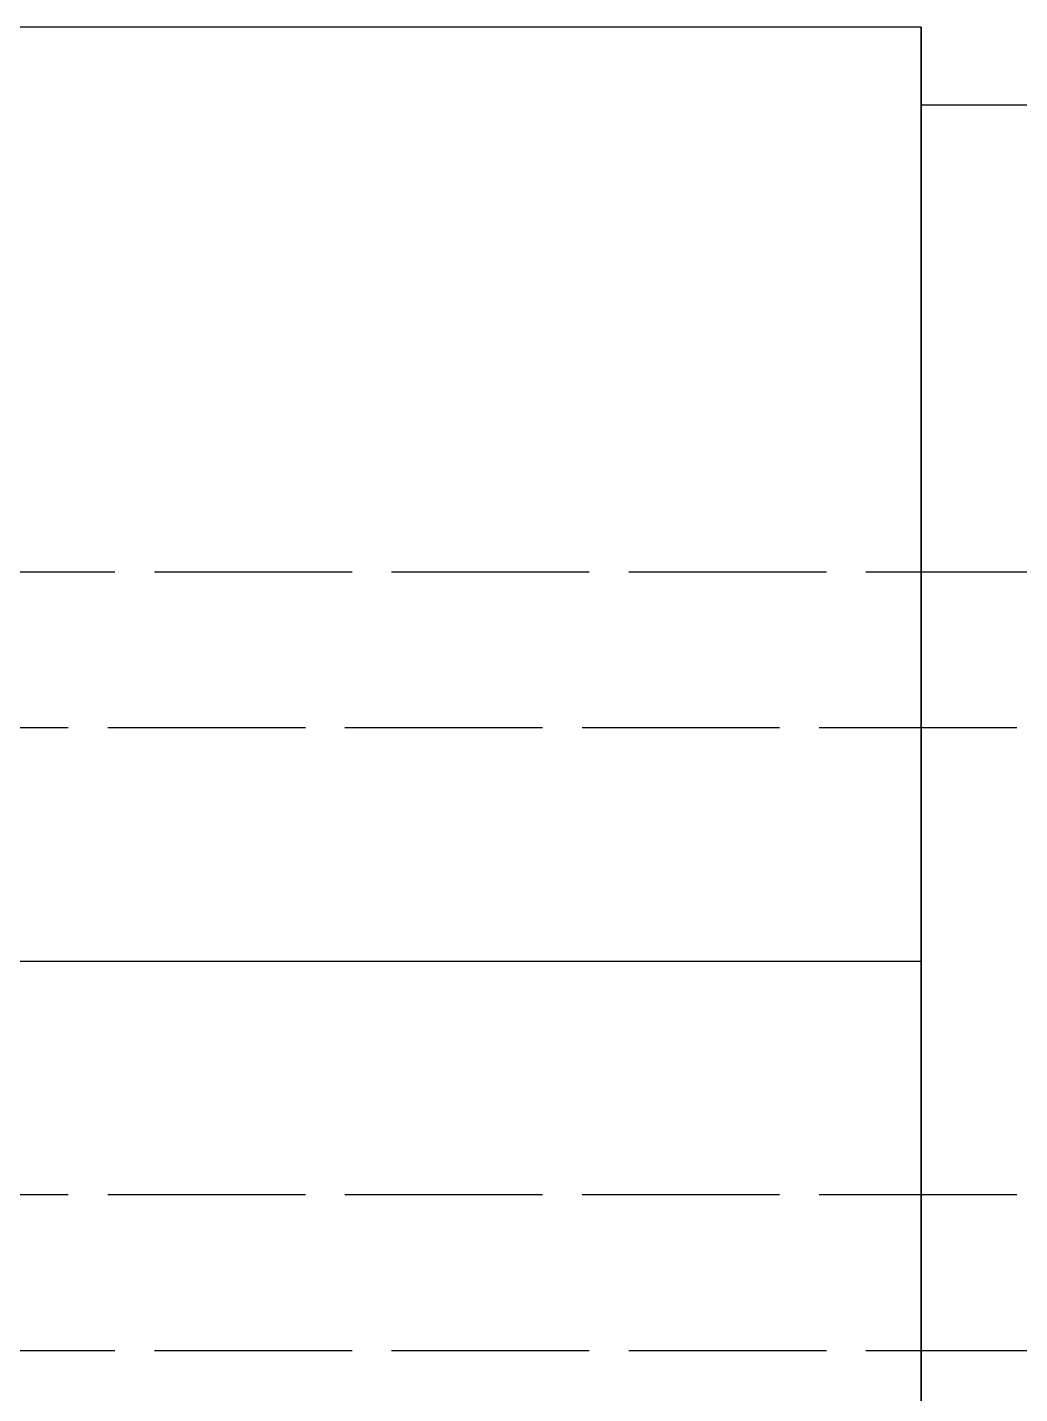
# Model space of a CAD drawing. Header units: millimetres. Extents: x -13 to 147, y -140 to 87.
# Drawn here: x 134.01 to 140.38, y -55.68 to -46.9 of the extents above; entities that cross this region are included whole.
import ezdxf

# ---------------------------------------------------------------- set-up
doc = ezdxf.new("R2010")
doc.units = ezdxf.units.MM
doc.linetypes.add('DASHED', pattern=[1.524, 1.27, -0.254])
doc.layers.add('HIDDEN', color=8, linetype='DASHED')
doc.layers.add('VISIBLE', color=7, linetype='CONTINUOUS')

msp = doc.modelspace()

# ---------------------------------------------------------------- linework, layer by layer
at = {"layer": 'HIDDEN'}
for points in [[(139.75, -46.9), (139.75, -47.09048), (139.75, -47.28095), (139.75, -47.47143), (139.75, -47.6619), (139.75, -47.85238), (139.75, -48.04286), (139.75, -48.23333), (139.75, -48.42381), (139.75, -48.61429), (139.75, -48.80476), (139.75, -48.99524), (139.75, -49.18571), (139.75, -49.37619), (139.75, -49.56667), (139.75, -49.75714), (139.75, -49.94762), (139.75, -50.1381), (139.75, -50.32857), (139.75, -50.51905), (139.75, -50.70952), (139.75, -50.9), (139.75, -51.09048), (139.75, -51.28095), (139.75, -51.47143), (139.75, -51.6619), (139.75, -51.85238), (139.75, -52.04286), (139.75, -52.23333), (139.75, -52.42381), (139.75, -52.61429), (139.75, -52.80476), (139.75, -52.99524), (139.75, -53.18571), (139.75, -53.37619), (139.75, -53.56667), (139.75, -53.75714), (139.75, -53.94762), (139.75, -54.1381), (139.75, -54.32857), (139.75, -54.51905), (139.75, -54.70952), (139.75, -54.9), (139.75, -55.09048), (139.75, -55.28095), (139.75, -55.47143), (139.75, -55.6619), (139.75, -55.85238)], [(139.75, -52.9), (139.75, -52.8127), (139.75, -52.7254), (139.75, -52.6381), (139.75, -52.55079), (139.75, -52.46349), (139.75, -52.37619), (139.75, -52.28889), (139.75, -52.20159), (139.75, -52.11429), (139.75, -52.02698), (139.75, -51.93968), (139.75, -51.85238), (139.75, -51.76508), (139.75, -51.67778), (139.75, -51.59048), (139.75, -51.50317), (139.75, -51.41587), (139.75, -51.32857), (139.75, -51.24127), (139.75, -51.15397), (139.75, -51.06667), (139.75, -50.97937), (139.75, -50.89206), (139.75, -50.80476), (139.75, -50.71746), (139.75, -50.63016), (139.75, -50.54286), (139.75, -50.45556), (139.75, -50.36825), (139.75, -50.28095), (139.75, -50.19365), (139.75, -50.10635), (139.75, -50.01905), (139.75, -49.93175), (139.75, -49.84444), (139.75, -49.75714), (139.75, -49.66984), (139.75, -49.58254), (139.75, -49.49524), (139.75, -49.40794), (139.75, -49.32063), (139.75, -49.23333), (139.75, -49.14603), (139.75, -49.05873), (139.75, -48.97143), (139.75, -48.88413), (139.75, -48.79683), (139.75, -48.70952), (139.75, -48.62222), (139.75, -48.53492), (139.75, -48.44762), (139.75, -48.36032), (139.75, -48.27302), (139.75, -48.18571), (139.75, -48.09841), (139.75, -48.01111), (139.75, -47.92381), (139.75, -47.83651), (139.75, -47.74921), (139.75, -47.6619), (139.75, -47.5746), (139.75, -47.4873), (139.75, -47.4)], [(139.75, -47.4), (139.75, -47.5746), (139.75, -47.74921), (139.75, -47.92381), (139.75, -48.09841), (139.75, -48.27302), (139.75, -48.44762), (139.75, -48.62222), (139.75, -48.79683), (139.75, -48.97143), (139.75, -49.14603), (139.75, -49.32063), (139.75, -49.49524), (139.75, -49.66984), (139.75, -49.84444), (139.75, -50.01905), (139.75, -50.19365), (139.75, -50.36825), (139.75, -50.54286), (139.75, -50.71746), (139.75, -50.89206), (139.75, -51.06667), (139.75, -51.24127), (139.75, -51.41587), (139.75, -51.59048), (139.75, -51.76508), (139.75, -51.93968), (139.75, -52.11429), (139.75, -52.28889), (139.75, -52.46349), (139.75, -52.6381), (139.75, -52.8127), (139.75, -52.9873), (139.75, -53.1619), (139.75, -53.33651), (139.75, -53.51111), (139.75, -53.68571), (139.75, -53.86032), (139.75, -54.03492), (139.75, -54.20952), (139.75, -54.38413), (139.75, -54.55873), (139.75, -54.73333), (139.75, -54.90794), (139.75, -55.08254), (139.75, -55.25714), (139.75, -55.43175), (139.75, -55.60635), (139.75, -55.78095)], [(146.76, -50.4), (104.25, -50.4)], [(146.46, -51.4), (98.06, -51.4)], [(139.75, -55.69365), (139.75, -55.60635), (139.75, -55.51905), (139.75, -55.43175), (139.75, -55.34444), (139.75, -55.25714), (139.75, -55.16984), (139.75, -55.08254), (139.75, -54.99524), (139.75, -54.90794), (139.75, -54.82063), (139.75, -54.73333), (139.75, -54.64603), (139.75, -54.55873), (139.75, -54.47143), (139.75, -54.38413), (139.75, -54.29683), (139.75, -54.20952), (139.75, -54.12222), (139.75, -54.03492), (139.75, -53.94762), (139.75, -53.86032), (139.75, -53.77302), (139.75, -53.68571), (139.75, -53.59841), (139.75, -53.51111), (139.75, -53.42381), (139.75, -53.33651), (139.75, -53.24921), (139.75, -53.1619), (139.75, -53.0746), (139.75, -52.9873), (139.75, -52.9)], [(146.46, -54.4), (98.06, -54.4)], [(146.76, -55.4), (104.25, -55.4)]]:
    msp.add_lwpolyline(points, dxfattribs=at)
at = {"layer": 'VISIBLE'}
for points in [[(139.75, -46.9), (121.45, -46.9)], [(139.75, -52.9), (139.75, -52.80476), (139.75, -52.70952), (139.75, -52.61429), (139.75, -52.51905), (139.75, -52.42381), (139.75, -52.32857), (139.75, -52.23333), (139.75, -52.1381), (139.75, -52.04286), (139.75, -51.94762), (139.75, -51.85238), (139.75, -51.75714), (139.75, -51.6619), (139.75, -51.56667), (139.75, -51.47143), (139.75, -51.37619), (139.75, -51.28095), (139.75, -51.18571), (139.75, -51.09048), (139.75, -50.99524), (139.75, -50.9), (139.75, -50.80476), (139.75, -50.70952), (139.75, -50.61429), (139.75, -50.51905), (139.75, -50.42381), (139.75, -50.32857), (139.75, -50.23333), (139.75, -50.1381), (139.75, -50.04286), (139.75, -49.94762), (139.75, -49.85238), (139.75, -49.75714), (139.75, -49.6619), (139.75, -49.56667), (139.75, -49.47143), (139.75, -49.37619), (139.75, -49.28095), (139.75, -49.18571), (139.75, -49.09048), (139.75, -48.99524), (139.75, -48.9), (139.75, -48.80476), (139.75, -48.70952), (139.75, -48.61429), (139.75, -48.51905), (139.75, -48.42381), (139.75, -48.32857), (139.75, -48.23333), (139.75, -48.1381), (139.75, -48.04286), (139.75, -47.94762), (139.75, -47.85238), (139.75, -47.75714), (139.75, -47.6619), (139.75, -47.56667), (139.75, -47.47143), (139.75, -47.37619), (139.75, -47.28095), (139.75, -47.18571), (139.75, -47.09048), (139.75, -46.99524), (139.75, -46.9)], [(141.25, -47.4), (139.75, -47.4)], [(139.75, -52.9), (121.45, -52.9)], [(139.75, -55.75714), (139.75, -55.6619), (139.75, -55.56667), (139.75, -55.47143), (139.75, -55.37619), (139.75, -55.28095), (139.75, -55.18571), (139.75, -55.09048), (139.75, -54.99524), (139.75, -54.9), (139.75, -54.80476), (139.75, -54.70952), (139.75, -54.61429), (139.75, -54.51905), (139.75, -54.42381), (139.75, -54.32857), (139.75, -54.23333), (139.75, -54.1381), (139.75, -54.04286), (139.75, -53.94762), (139.75, -53.85238), (139.75, -53.75714), (139.75, -53.6619), (139.75, -53.56667), (139.75, -53.47143), (139.75, -53.37619), (139.75, -53.28095), (139.75, -53.18571), (139.75, -53.09048), (139.75, -52.99524), (139.75, -52.9)]]:
    msp.add_lwpolyline(points, dxfattribs=at)

doc.saveas('drawing.dxf')
